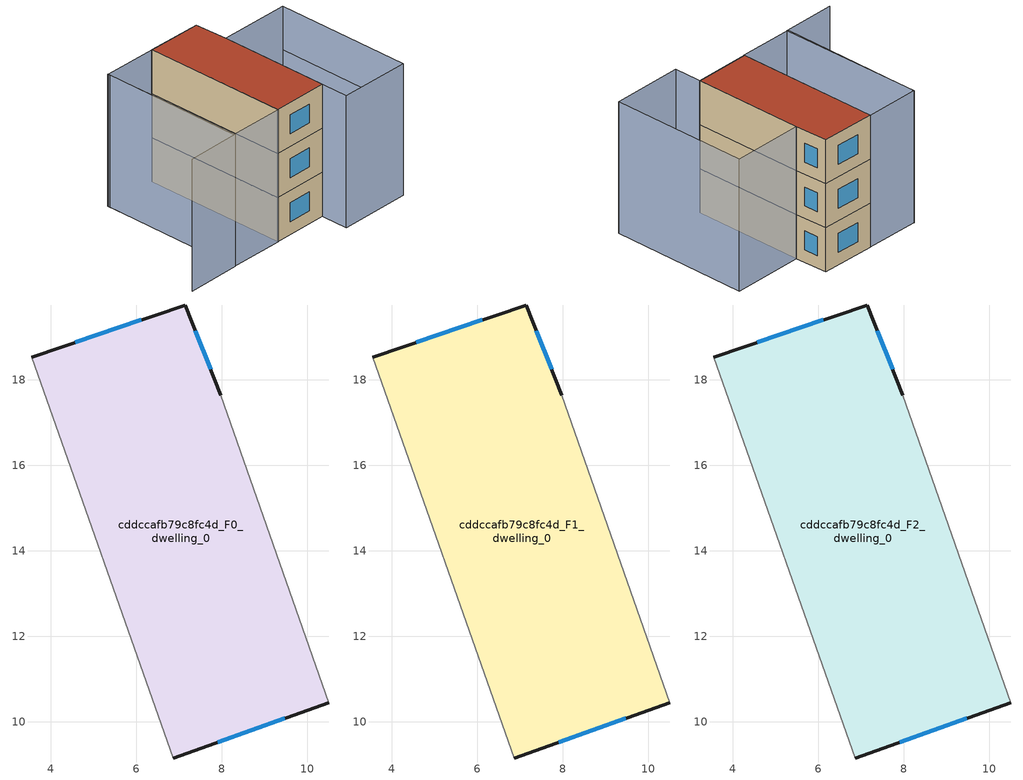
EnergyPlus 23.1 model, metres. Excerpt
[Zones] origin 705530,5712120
cddccafb79c8fc4d_F0_dwelling_0
 floor ground (EU_floor_Construction): 7.98,17.64 10.51,10.45 6.87,9.15 3.56,18.52 7.15,19.75 z0
 wall outside (EU_wall_Construction): 7.98,17.64 7.15,19.75 3.56,18.52 / 6.87,9.15 10.51,10.45 z0:3
 wall adiabatic (EU_wall_Construction): 3.56,18.52 6.87,9.15 / 10.51,10.45 7.98,17.64 z0:3
 window (EU_Window_Construction): 6.13,19.4 4.58,18.87 / 7.74,18.24 7.39,19.15 / 7.91,9.52 9.47,10.08 z0.85:2.15
cddccafb79c8fc4d_F1_dwelling_0
 floor to cddccafb79c8fc4d_F0_dwelling_0 (EU_floor_Construction): 7.98,17.64 10.51,10.45 6.87,9.15 3.56,18.52 7.15,19.75 z3
 wall outside (EU_wall_Construction): 7.98,17.64 7.15,19.75 3.56,18.52 / 6.87,9.15 10.51,10.45 z3:6
 wall adiabatic (EU_wall_Construction): 3.56,18.52 6.87,9.15 / 10.51,10.45 7.98,17.64 z3:6
 window (EU_Window_Construction): 6.13,19.4 4.58,18.87 / 7.74,18.24 7.39,19.15 / 7.91,9.52 9.47,10.08 z3.85:5.15
cddccafb79c8fc4d_F2_dwelling_0
 floor to cddccafb79c8fc4d_F1_dwelling_0 (EU_floor_Construction): 7.98,17.64 10.51,10.45 6.87,9.15 3.56,18.52 7.15,19.75 z6
 wall outside (EU_wall_Construction): 7.98,17.64 7.15,19.75 3.56,18.52 / 6.87,9.15 10.51,10.45 z6:9
 wall adiabatic (EU_wall_Construction): 3.56,18.52 6.87,9.15 / 10.51,10.45 7.98,17.64 z6:9
 window (EU_Window_Construction): 6.13,19.4 4.58,18.87 / 7.74,18.24 7.39,19.15 / 7.91,9.52 9.47,10.08 z6.85:8.15
 roof outside (EU_roof_Construction): 10.51,10.45 7.98,17.64 7.15,19.75 3.56,18.52 6.87,9.15 z9
shading: 0.01,17.34 3.4,7.88 / 3.4,7.88 -0.13,6.61 / 3.3,7.87 0.02,17.3 / 0.02,17.3 3.6,18.54 / 3.6,18.54 6.88,9.12 / 6.88,9.12 3.3,7.87 / 11.15,8.63 7.98,17.64 / 7.98,17.64 12.62,19.27 / 12.62,19.27 15.78,10.26 / 15.78,10.26 11.15,8.63 z0:9; 15.77,10.26 12.62,19.26 z0:6
[Building]
EU S2 Campaign: North Axis=0; Terrain=City; Solar Distribution=FullExterior
[Site:Location]
London: Latitude=51.5; Longitude=-0.5; Time Zone=0; Elevation=25
[SizingPeriod:WeatherFileDays]
AnnualSizingPeriod: Begin Month=1; Begin Day of Month=1; End Month=12; End Day of Month=31; Day of Week for Start Day=Monday; Use Weather File Daylight Saving Period=No; Use Weather File Rain and Snow Indicators=No
[MATERIAL]
EU_InternalMass_Material: Roughness=MediumRough; Thickness=0.1; Conductivity=1; Density=1800; Specific Heat=900; Thermal Absorptance=0.9; Solar Absorptance=0.7; Visible Absorptance=0.7
[MATERIAL:NOMASS] Roughness=MediumRough; Thermal Absorptance=0.9; Solar Absorptance=0.7; Visible Absorptance=0.7
Name | Thermal Resistance
EU_wall_NoMass | 0.71061
EU_roof_NoMass | 2.41608
EU_floor_NoMass | 1.75078
[WINDOWMATERIAL:SIMPLEGLAZINGSYSTEM]
EU_Window_SimpleGlazing: UFactor=2.64892; Solar Heat Gain Coefficient=0.76; Visible Transmittance=0.76
[CONSTRUCTION]
EU_wall_Construction: EU_wall_NoMass
EU_roof_Construction: EU_roof_NoMass
EU_floor_Construction: EU_floor_NoMass
EU_Window_Construction: EU_Window_SimpleGlazing
EU_InternalMass_Construction: EU_InternalMass_Material
[ZONE] Type=1; Multiplier=1; Ceiling Height=autocalculate; Floor Area=autocalculate; Part of Total Floor Area=Yes
Name | Volume
cddccafb79c8fc4d_F0_dwelling_0 | 114.703
cddccafb79c8fc4d_F1_dwelling_0; cddccafb79c8fc4d_F2_dwelling_0 | 114.702
[INTERNALMASS] Construction=EU_InternalMass_Construction; Surface Area=38.2341
Name | Zone or ZoneList
cddccafb79c8fc4d_F0_dwelling_0_EU_InternalMass | cddccafb79c8fc4d_F0_dwelling_0
cddccafb79c8fc4d_F1_dwelling_0_EU_InternalMass | cddccafb79c8fc4d_F1_dwelling_0
cddccafb79c8fc4d_F2_dwelling_0_EU_InternalMass | cddccafb79c8fc4d_F2_dwelling_0
[OTHEREQUIPMENT] Fuel Type=Electricity; Design Level Calculation Method=Watts/Area; Power per Zone Floor Area=1; Fraction Latent=0; Fraction Radiant=0; Fraction Lost=0; Carbon Dioxide Generation Rate=0; EndUse Subcategory=EU_Step8_InternalGains
Name | Zone or ZoneList or Space or SpaceList | Schedule
EU_Step8_InternalGain_cddccafb79c8fc4d_F0_dwelling_0_f000 | cddccafb79c8fc4d_F0_dwelling_0 | EU_Step8_GainSchedule_cddccafb79c8fc4d_F0_dwelling_0_f000
EU_Step8_InternalGain_cddccafb79c8fc4d_F1_dwelling_0_f000 | cddccafb79c8fc4d_F1_dwelling_0 | EU_Step8_GainSchedule_cddccafb79c8fc4d_F1_dwelling_0_f000
EU_Step8_InternalGain_cddccafb79c8fc4d_F2_dwelling_0_f000 | cddccafb79c8fc4d_F2_dwelling_0 | EU_Step8_GainSchedule_cddccafb79c8fc4d_F2_dwelling_0_f000
[ZONEVENTILATION:DESIGNFLOWRATE] Schedule=EU_AlwaysOn; Design Flow Rate Calculation Method=AirChanges/Hour; Air Changes per Hour=0.496673; Ventilation Type=Natural; Fan Pressure Rise=0; Fan Total Efficiency=1; Constant Term Coefficient=1; Temperature Term Coefficient=0; Velocity Term Coefficient=0; Velocity Squared Term Coefficient=0; Minimum Indoor Temperature=-100; Maximum Indoor Temperature=100; Delta Temperature=-100; Minimum Outdoor Temperature=-100; Maximum Outdoor Temperature=100; Maximum Wind Speed=40
Name | Zone or ZoneList or Space or SpaceList
EU_ConstantAir_cddccafb79c8fc4d_F0_dwelling_0 | cddccafb79c8fc4d_F0_dwelling_0
EU_ConstantAir_cddccafb79c8fc4d_F1_dwelling_0 | cddccafb79c8fc4d_F1_dwelling_0
EU_ConstantAir_cddccafb79c8fc4d_F2_dwelling_0 | cddccafb79c8fc4d_F2_dwelling_0
[HVACTEMPLATE:THERMOSTAT] Constant Heating Setpoint=20; Constant Cooling Setpoint=50
EU_HeatOnly_cddccafb79c8fc4d_F0_dwelling_0; EU_HeatOnly_cddccafb79c8fc4d_F1_dwelling_0; EU_HeatOnly_cddccafb79c8fc4d_F2_dwelling_0
[HVACTEMPLATE:ZONE:IDEALLOADSAIRSYSTEM] System Availability Schedule=EU_AlwaysOn; Maximum Heating Supply Air Temperature=50; Minimum Cooling Supply Air Temperature=13; Maximum Heating Supply Air Humidity Ratio=0.0156; Minimum Cooling Supply Air Humidity Ratio=0.0077; Heating Limit=NoLimit; Cooling Limit=NoLimit; Heating Availability Schedule=EU_AlwaysOn; Cooling Availability Schedule=EU_CoolingOff; Dehumidification Control Type=ConstantSensibleHeatRatio; Cooling Sensible Heat Ratio=0.7; Dehumidification Setpoint=60; Humidification Control Type=None; Humidification Setpoint=30; Outdoor Air Method=None; Outdoor Air Flow Rate per Person=0.00944; Outdoor Air Flow Rate per Zone Floor Area=0; Outdoor Air Flow Rate per Zone=0; Demand Controlled Ventilation Type=None; Outdoor Air Economizer Type=NoEconomizer; Heat Recovery Type=None; Sensible Heat Recovery Effectiveness=0.7; Latent Heat Recovery Effectiveness=0.65
Name | Template Thermostat
cddccafb79c8fc4d_F0_dwelling_0 | EU_HeatOnly_cddccafb79c8fc4d_F0_dwelling_0
cddccafb79c8fc4d_F1_dwelling_0 | EU_HeatOnly_cddccafb79c8fc4d_F1_dwelling_0
cddccafb79c8fc4d_F2_dwelling_0 | EU_HeatOnly_cddccafb79c8fc4d_F2_dwelling_0
[SIZING:ZONE] Zone Cooling Design Supply Air Temperature Input Method=SupplyAirTemperature; Zone Cooling Design Supply Air Temperature=13; Zone Heating Design Supply Air Temperature Input Method=SupplyAirTemperature; Zone Heating Design Supply Air Temperature=50; Zone Cooling Design Supply Air Humidity Ratio=0.008; Zone Heating Design Supply Air Humidity Ratio=0.008; Cooling Design Air Flow Method=DesignDay; Cooling Design Air Flow Rate=0; Cooling Minimum Air Flow per Zone Floor Area=0.000762; Cooling Minimum Air Flow=0; Cooling Minimum Air Flow Fraction=0.2; Heating Design Air Flow Method=DesignDay; Heating Design Air Flow Rate=0; Heating Maximum Air Flow per Zone Floor Area=0.002032; Heating Maximum Air Flow=0.141576; Heating Maximum Air Flow Fraction=0.3; Account for Dedicated Outdoor Air System=No; Dedicated Outdoor Air System Control Strategy=NeutralSupplyAir; Dedicated Outdoor Air Low Setpoint Temperature for Design=autosize; Dedicated Outdoor Air High Setpoint Temperature for Design=autosize; Zone Load Sizing Method=Sensible Load Only No Latent Load; Zone Latent Cooling Design Supply Air Humidity Ratio Input Method=HumidityRatioDifference; Zone Cooling Design Supply Air Humidity Ratio Difference=0.005; Zone Latent Heating Design Supply Air Humidity Ratio Input Method=HumidityRatioDifference; Zone Humidification Design Supply Air Humidity Ratio Difference=0.005
cddccafb79c8fc4d_F0_dwelling_0; cddccafb79c8fc4d_F1_dwelling_0; cddccafb79c8fc4d_F2_dwelling_0
[SCHEDULE:CONSTANT]
Name | Hourly Value
EU_AlwaysOn | 1
EU_CoolingOff | 0
[SCHEDULE:FILE] Column Number=1; Rows to Skip at Top=0; Number of Hours of Data=8760; Column Separator=Comma; Interpolate to Timestep=No; Minutes per Item=60; Adjust Schedule for Daylight Savings=Yes
Name | File
EU_Step8_GainSchedule_cddccafb79c8fc4d_F0_dwelling_0_f000 | ../../schedules/cddccafb79c8fc4d/cddccafb79c8fc4d_F0_dwelling_0_f000_gain.csv
EU_Step8_GainSchedule_cddccafb79c8fc4d_F1_dwelling_0_f000 | ../../schedules/cddccafb79c8fc4d/cddccafb79c8fc4d_F1_dwelling_0_f000_gain.csv
EU_Step8_GainSchedule_cddccafb79c8fc4d_F2_dwelling_0_f000 | ../../schedules/cddccafb79c8fc4d/cddccafb79c8fc4d_F2_dwelling_0_f000_gain.csv
